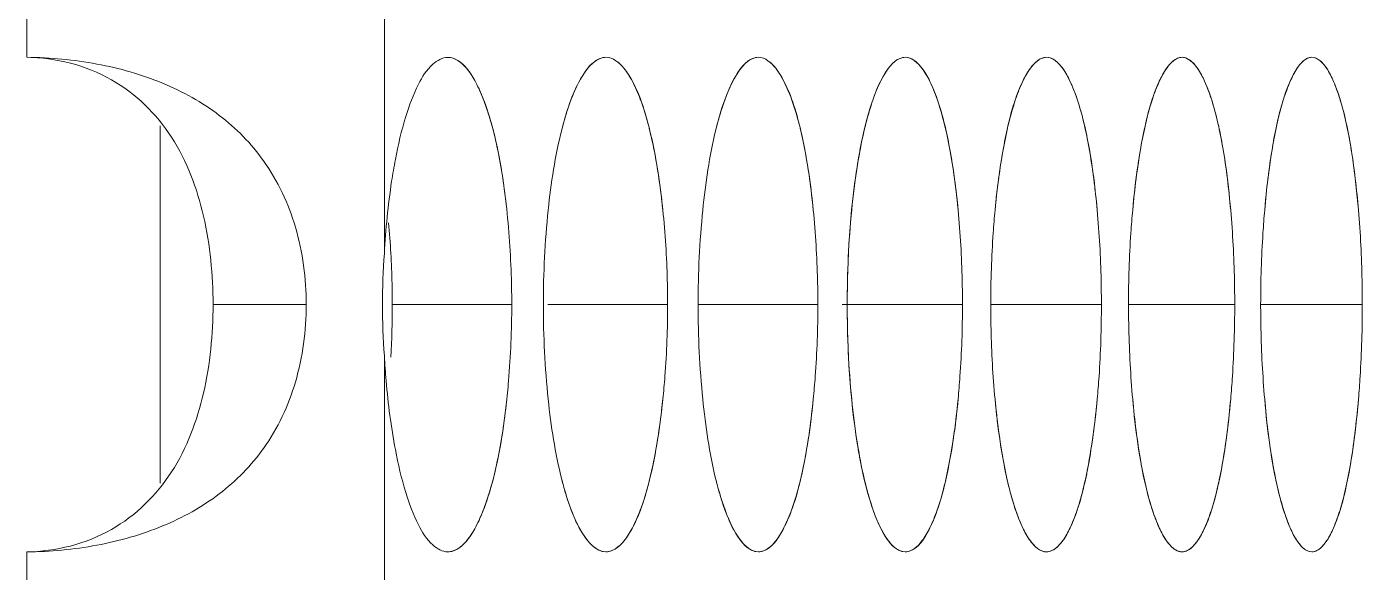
# Model space of a CAD drawing. Header units: millimetres. Extents: x 1177 to 4147, y 93 to 2194.
# Drawn here: x 2891.19 to 2907.4, y 1563.7 to 1570.31 of the extents above; entities that cross this region are included whole.
import ezdxf

# ---------------------------------------------------------------- set-up
doc = ezdxf.new("R2010")
doc.units = ezdxf.units.MM
doc.header["$LTSCALE"] = 0.1
doc.layers.get('0').update_dxf_attribs({"lineweight": 13})
doc.layers.add('标注', color=251, linetype='Continuous', lineweight=9)

msp = doc.modelspace()

# ---------------------------------------------------------------- linework, layer by layer
for p, q in [((2891.191, 1569.943), (2891.191, 1576.933)), ((2891.191, 1569.943), (2891.191, 1576.933)), ((2895.532, 1567.564), (2895.532, 1570.551)), ((2895.532, 1563.335), (2895.532, 1566.322)), ((2891.191, 1556.952), (2891.191, 1563.943)), ((2891.191, 1556.952), (2891.191, 1563.943))]:
    msp.add_line(p, q)
at = {"layer": '标注'}
for p, q in [((2892.81, 1569.11), (2892.81, 1564.775)), ((2892.81, 1569.11), (2892.81, 1564.775)), ((2893.453, 1566.943), (2894.584, 1566.943)), ((2893.453, 1566.943), (2894.584, 1566.943)), ((2895.628, 1566.943), (2897.078, 1566.943)), ((2895.628, 1566.943), (2897.078, 1566.943)), ((2897.516, 1566.943), (2898.97, 1566.943)), ((2897.516, 1566.943), (2898.97, 1566.943)), ((2899.337, 1566.943), (2900.794, 1566.943)), ((2899.337, 1566.943), (2900.794, 1566.943)), ((2901.089, 1566.943), (2902.549, 1566.943)), ((2901.089, 1566.943), (2902.549, 1566.943)), ((2902.892, 1566.943), (2904.235, 1566.943)), ((2902.892, 1566.943), (2904.235, 1566.943)), ((2904.564, 1566.943), (2905.853, 1566.943)), ((2904.564, 1566.943), (2905.853, 1566.943)), ((2906.168, 1566.943), (2907.402, 1566.943)), ((2906.168, 1566.943), (2907.402, 1566.943))]:
    msp.add_line(p, q, dxfattribs=at)
for centre, radius, start, end in [((2904.136, 1566.935), 8.627, 175.8208, 179.9495), ((2904.136, 1566.935), 8.627, 175.8208, 179.9495), ((2904.136, 1566.95), 8.627, 180.0505, 184.1792), ((2904.136, 1566.95), 8.627, 180.0505, 184.1792), ((2884.338, 1566.942), 11.29, 356.7614, 0.0035), ((2884.338, 1566.942), 11.29, 356.7614, 0.0035)]:
    msp.add_arc(centre, radius, start, end, dxfattribs=at)
for points, knots in [([(2894.067, 1568.686), (2893.918, 1568.896), (2893.546, 1569.274), (2892.84, 1569.663), (2892.04, 1569.889), (2891.477, 1569.94), (2891.191, 1569.943)], [0, 0, 0, 0, 0.237278, 0.48061, 0.736199, 1, 1, 1, 1]), ([(2893.453, 1566.943), (2893.453, 1567.303), (2893.385, 1568.009), (2893.02, 1569.006), (2892.252, 1569.762), (2891.545, 1569.939), (2891.191, 1569.943)], [0, 0, 0, 0, 0.257867, 0.504597, 0.746083, 1, 1, 1, 1]), ([(2894.067, 1568.686), (2893.918, 1568.896), (2893.546, 1569.274), (2892.84, 1569.663), (2892.04, 1569.889), (2891.477, 1569.94), (2891.191, 1569.943)], [0, 0, 0, 0, 0.237278, 0.48061, 0.736199, 1, 1, 1, 1]), ([(2893.453, 1566.943), (2893.453, 1567.303), (2893.385, 1568.009), (2893.02, 1569.006), (2892.252, 1569.762), (2891.545, 1569.939), (2891.191, 1569.943)], [0, 0, 0, 0, 0.257867, 0.504597, 0.746083, 1, 1, 1, 1]), ([(2896.304, 1569.942), (2896.237, 1569.942), (2896.078, 1569.849), (2895.918, 1569.584), (2895.77, 1569.19), (2895.699, 1568.878), (2895.666, 1568.702)], [0, 0, 0, 0, 0.138263, 0.343336, 0.632179, 1, 1, 1, 1]), ([(2896.304, 1569.942), (2896.237, 1569.942), (2896.078, 1569.849), (2895.918, 1569.584), (2895.77, 1569.19), (2895.699, 1568.878), (2895.666, 1568.702)], [0, 0, 0, 0, 0.138263, 0.343336, 0.632179, 1, 1, 1, 1]), ([(2897.011, 1568.162), (2896.983, 1568.406), (2896.916, 1568.843), (2896.78, 1569.345), (2896.64, 1569.652), (2896.523, 1569.838), (2896.389, 1569.942), (2896.304, 1569.942)], [0, 0, 0, 0, 0.369087, 0.664261, 0.77961, 0.872651, 1, 1, 1, 1]), ([(2896.542, 1569.795), (2896.525, 1569.817), (2896.463, 1569.888), (2896.37, 1569.942), (2896.304, 1569.942)], [0, 0, 0, 0, 0.303752, 1, 1, 1, 1]), ([(2898.221, 1569.943), (2898.098, 1569.943), (2897.922, 1569.726), (2897.786, 1569.415), (2897.717, 1569.189), (2897.685, 1569.064)], [0, 0, 0, 0, 0.347958, 0.635186, 1, 1, 1, 1]), ([(2898.221, 1569.943), (2898.196, 1569.943), (2898.069, 1569.913), (2897.985, 1569.798), (2897.932, 1569.711)], [0, 0, 0, 0, 0.197833, 1, 1, 1, 1]), ([(2898.912, 1568.09), (2898.886, 1568.344), (2898.822, 1568.798), (2898.692, 1569.321), (2898.553, 1569.641), (2898.439, 1569.831), (2898.306, 1569.943), (2898.221, 1569.943)], [0, 0, 0, 0, 0.371587, 0.6686, 0.783763, 0.876035, 1, 1, 1, 1]), ([(2898.509, 1569.711), (2898.488, 1569.746), (2898.42, 1569.848), (2898.306, 1569.943), (2898.221, 1569.943)], [0, 0, 0, 0, 0.322669, 1, 1, 1, 1]), ([(2900.072, 1569.943), (2899.951, 1569.943), (2899.783, 1569.723), (2899.653, 1569.415), (2899.586, 1569.189), (2899.555, 1569.064)], [0, 0, 0, 0, 0.344008, 0.632418, 1, 1, 1, 1]), ([(2900.072, 1569.943), (2900.048, 1569.943), (2899.923, 1569.913), (2899.844, 1569.797), (2899.794, 1569.711)], [0, 0, 0, 0, 0.195078, 1, 1, 1, 1]), ([(2900.738, 1568.09), (2900.713, 1568.343), (2900.652, 1568.798), (2900.526, 1569.32), (2900.392, 1569.64), (2900.283, 1569.83), (2900.155, 1569.943), (2900.072, 1569.943)], [0, 0, 0, 0, 0.373536, 0.671578, 0.786749, 0.87859, 1, 1, 1, 1]), ([(2900.349, 1569.711), (2900.329, 1569.746), (2900.265, 1569.846), (2900.155, 1569.943), (2900.072, 1569.943)], [0, 0, 0, 0, 0.32596, 1, 1, 1, 1]), ([(2901.855, 1569.943), (2901.737, 1569.943), (2901.575, 1569.72), (2901.451, 1569.415), (2901.345, 1569.039), (2901.262, 1568.591), (2901.175, 1567.884), (2901.15, 1567.326), (2901.15, 1566.943)], [0, 0, 0, 0, 0.111545, 0.206545, 0.328035, 0.473731, 0.638415, 1, 1, 1, 1]), ([(2901.855, 1569.943), (2901.832, 1569.943), (2901.71, 1569.912), (2901.635, 1569.797), (2901.587, 1569.711)], [0, 0, 0, 0, 0.192149, 1, 1, 1, 1]), ([(2902.496, 1568.09), (2902.472, 1568.343), (2902.412, 1568.797), (2902.292, 1569.319), (2902.163, 1569.64), (2902.059, 1569.828), (2901.935, 1569.943), (2901.855, 1569.943)], [0, 0, 0, 0, 0.375478, 0.674554, 0.789741, 0.881162, 1, 1, 1, 1]), ([(2902.104, 1569.741), (2902.086, 1569.772), (2902.027, 1569.86), (2901.928, 1569.943), (2901.855, 1569.943)], [0, 0, 0, 0, 0.323826, 1, 1, 1, 1]), ([(2903.569, 1569.943), (2903.49, 1569.943), (2903.371, 1569.826), (2903.271, 1569.64), (2903.145, 1569.318), (2903.027, 1568.797), (2902.968, 1568.343), (2902.944, 1568.09)], [0, 0, 0, 0, 0.116497, 0.207648, 0.322936, 0.622968, 1, 1, 1, 1]), ([(2903.569, 1569.943), (2903.546, 1569.943), (2903.482, 1569.926), (2903.39, 1569.843), (2903.338, 1569.76), (2903.311, 1569.711)], [0, 0, 0, 0, 0.187277, 0.53264, 1, 1, 1, 1]), ([(2904.184, 1568.09), (2904.161, 1568.343), (2904.104, 1568.797), (2903.989, 1569.318), (2903.865, 1569.64), (2903.766, 1569.826), (2903.647, 1569.943), (2903.569, 1569.943)], [0, 0, 0, 0, 0.377411, 0.677525, 0.792735, 0.883746, 1, 1, 1, 1]), ([(2903.782, 1569.784), (2903.766, 1569.808), (2903.714, 1569.879), (2903.63, 1569.943), (2903.569, 1569.943)], [0, 0, 0, 0, 0.31799, 1, 1, 1, 1]), ([(2905.214, 1569.943), (2905.138, 1569.943), (2905.023, 1569.824), (2904.928, 1569.64), (2904.807, 1569.318), (2904.694, 1568.797), (2904.638, 1568.343), (2904.615, 1568.09)], [0, 0, 0, 0, 0.113909, 0.204659, 0.319975, 0.621044, 1, 1, 1, 1]), ([(2905.214, 1569.943), (2905.192, 1569.943), (2905.13, 1569.926), (2905.042, 1569.842), (2904.993, 1569.76), (2904.967, 1569.711)], [0, 0, 0, 0, 0.184004, 0.528262, 1, 1, 1, 1]), ([(2905.804, 1568.09), (2905.782, 1568.343), (2905.727, 1568.796), (2905.617, 1569.318), (2905.498, 1569.64), (2905.404, 1569.824), (2905.29, 1569.943), (2905.214, 1569.943)], [0, 0, 0, 0, 0.379331, 0.680485, 0.795727, 0.886339, 1, 1, 1, 1]), ([(2905.391, 1569.824), (2905.378, 1569.842), (2905.333, 1569.897), (2905.264, 1569.943), (2905.214, 1569.943)], [0, 0, 0, 0, 0.310426, 1, 1, 1, 1]), ([(2905.804, 1568.09), (2905.772, 1568.456), (2905.71, 1568.958), (2905.546, 1569.533), (2905.448, 1569.746), (2905.391, 1569.824)], [0, 0, 0, 0, 0.613931, 0.838792, 1, 1, 1, 1]), ([(2906.79, 1569.943), (2906.716, 1569.943), (2906.607, 1569.822), (2906.517, 1569.639), (2906.4, 1569.317), (2906.292, 1568.796), (2906.238, 1568.343), (2906.217, 1568.09)], [0, 0, 0, 0, 0.111317, 0.201676, 0.317029, 0.619135, 1, 1, 1, 1]), ([(2906.79, 1569.943), (2906.77, 1569.943), (2906.709, 1569.926), (2906.625, 1569.842), (2906.578, 1569.76), (2906.554, 1569.711)], [0, 0, 0, 0, 0.180528, 0.523661, 1, 1, 1, 1]), ([(2907.355, 1568.09), (2907.334, 1568.343), (2907.281, 1568.796), (2907.176, 1569.317), (2907.062, 1569.639), (2906.973, 1569.822), (2906.864, 1569.943), (2906.79, 1569.943)], [0, 0, 0, 0, 0.381235, 0.683429, 0.79871, 0.888936, 1, 1, 1, 1]), ([(2906.932, 1569.86), (2906.921, 1569.873), (2906.883, 1569.913), (2906.829, 1569.943), (2906.79, 1569.943)], [0, 0, 0, 0, 0.300787, 1, 1, 1, 1]), ([(2907.355, 1568.09), (2907.337, 1568.297), (2907.296, 1568.677), (2907.205, 1569.19), (2907.092, 1569.578), (2906.992, 1569.789), (2906.932, 1569.86)], [0, 0, 0, 0, 0.338668, 0.625811, 0.847843, 1, 1, 1, 1]), ([(2897.011, 1568.162), (2896.972, 1568.502), (2896.897, 1568.972), (2896.712, 1569.513), (2896.604, 1569.717), (2896.542, 1569.795)], [0, 0, 0, 0, 0.599408, 0.827175, 1, 1, 1, 1]), ([(2897.932, 1569.711), (2897.907, 1569.671), (2897.799, 1569.465), (2897.73, 1569.242), (2897.685, 1569.064)], [0, 0, 0, 0, 0.205443, 1, 1, 1, 1]), ([(2898.912, 1568.09), (2898.879, 1568.417), (2898.796, 1568.969), (2898.628, 1569.514), (2898.509, 1569.711)], [0, 0, 0, 0, 0.588138, 1, 1, 1, 1]), ([(2899.794, 1569.711), (2899.77, 1569.67), (2899.665, 1569.464), (2899.599, 1569.242), (2899.555, 1569.064)], [0, 0, 0, 0, 0.204755, 1, 1, 1, 1]), ([(2900.738, 1568.09), (2900.706, 1568.417), (2900.626, 1568.968), (2900.464, 1569.513), (2900.349, 1569.711)], [0, 0, 0, 0, 0.588987, 1, 1, 1, 1]), ([(2901.587, 1569.711), (2901.507, 1569.571), (2901.379, 1569.205), (2901.196, 1568.282), (2901.15, 1567.5), (2901.15, 1566.943)], [0, 0, 0, 0, 0.171591, 0.407652, 1, 1, 1, 1]), ([(2902.496, 1568.09), (2902.464, 1568.427), (2902.401, 1568.894), (2902.247, 1569.442), (2902.156, 1569.656), (2902.104, 1569.741)], [0, 0, 0, 0, 0.594383, 0.823753, 1, 1, 1, 1]), ([(2903.311, 1569.711), (2903.202, 1569.511), (2903.051, 1568.967), (2902.975, 1568.417), (2902.944, 1568.09)], [0, 0, 0, 0, 0.409673, 1, 1, 1, 1]), ([(2904.184, 1568.09), (2904.152, 1568.441), (2904.09, 1568.925), (2903.931, 1569.487), (2903.836, 1569.701), (2903.782, 1569.784)], [0, 0, 0, 0, 0.603559, 0.830818, 1, 1, 1, 1]), ([(2904.967, 1569.711), (2904.862, 1569.51), (2904.717, 1568.966), (2904.644, 1568.417), (2904.615, 1568.09)], [0, 0, 0, 0, 0.408883, 1, 1, 1, 1]), ([(2906.554, 1569.711), (2906.453, 1569.509), (2906.315, 1568.965), (2906.245, 1568.417), (2906.217, 1568.09)], [0, 0, 0, 0, 0.408118, 1, 1, 1, 1]), ([(2897.685, 1569.064), (2897.604, 1568.745), (2897.497, 1568.038), (2897.462, 1567.326), (2897.462, 1566.943)], [0, 0, 0, 0, 0.462235, 1, 1, 1, 1]), ([(2897.685, 1569.064), (2897.604, 1568.745), (2897.497, 1568.038), (2897.462, 1567.326), (2897.462, 1566.943)], [0, 0, 0, 0, 0.462235, 1, 1, 1, 1]), ([(2899.555, 1569.064), (2899.477, 1568.744), (2899.375, 1568.037), (2899.34, 1567.326), (2899.34, 1566.943)], [0, 0, 0, 0, 0.462016, 1, 1, 1, 1]), ([(2899.555, 1569.064), (2899.477, 1568.744), (2899.375, 1568.037), (2899.34, 1567.326), (2899.34, 1566.943)], [0, 0, 0, 0, 0.462016, 1, 1, 1, 1]), ([(2894.584, 1566.943), (2894.584, 1567.259), (2894.504, 1567.877), (2894.239, 1568.444), (2894.067, 1568.686)], [0, 0, 0, 0, 0.515812, 1, 1, 1, 1]), ([(2894.584, 1566.943), (2894.584, 1567.259), (2894.504, 1567.877), (2894.239, 1568.444), (2894.067, 1568.686)], [0, 0, 0, 0, 0.515812, 1, 1, 1, 1]), ([(2895.666, 1568.702), (2895.649, 1568.615), (2895.585, 1568.238), (2895.548, 1567.857), (2895.532, 1567.564)], [0, 0, 0, 0, 0.233018, 1, 1, 1, 1]), ([(2895.666, 1568.702), (2895.649, 1568.615), (2895.585, 1568.238), (2895.548, 1567.857), (2895.532, 1567.564)], [0, 0, 0, 0, 0.233018, 1, 1, 1, 1]), ([(2897.078, 1566.943), (2897.078, 1567.047), (2897.072, 1567.454), (2897.045, 1567.861), (2897.011, 1568.162)], [0, 0, 0, 0, 0.256515, 1, 1, 1, 1]), ([(2897.078, 1566.943), (2897.078, 1567.047), (2897.072, 1567.454), (2897.045, 1567.861), (2897.011, 1568.162)], [0, 0, 0, 0, 0.256515, 1, 1, 1, 1]), ([(2898.97, 1566.943), (2898.97, 1567.041), (2898.965, 1567.424), (2898.942, 1567.807), (2898.912, 1568.09)], [0, 0, 0, 0, 0.255777, 1, 1, 1, 1]), ([(2898.97, 1566.943), (2898.97, 1567.041), (2898.965, 1567.424), (2898.942, 1567.807), (2898.912, 1568.09)], [0, 0, 0, 0, 0.255777, 1, 1, 1, 1]), ([(2900.794, 1566.943), (2900.794, 1567.041), (2900.789, 1567.424), (2900.766, 1567.807), (2900.738, 1568.09)], [0, 0, 0, 0, 0.255803, 1, 1, 1, 1]), ([(2900.794, 1566.943), (2900.794, 1567.041), (2900.789, 1567.424), (2900.766, 1567.807), (2900.738, 1568.09)], [0, 0, 0, 0, 0.255803, 1, 1, 1, 1]), ([(2902.549, 1566.943), (2902.549, 1567.041), (2902.544, 1567.424), (2902.523, 1567.806), (2902.496, 1568.09)], [0, 0, 0, 0, 0.255828, 1, 1, 1, 1]), ([(2902.549, 1566.943), (2902.549, 1567.041), (2902.544, 1567.424), (2902.523, 1567.806), (2902.496, 1568.09)], [0, 0, 0, 0, 0.255828, 1, 1, 1, 1]), ([(2902.944, 1568.09), (2902.936, 1567.998), (2902.905, 1567.616), (2902.892, 1567.233), (2902.892, 1566.943)], [0, 0, 0, 0, 0.242063, 1, 1, 1, 1]), ([(2902.944, 1568.09), (2902.936, 1567.998), (2902.905, 1567.616), (2902.892, 1567.233), (2902.892, 1566.943)], [0, 0, 0, 0, 0.242063, 1, 1, 1, 1]), ([(2904.235, 1566.943), (2904.235, 1567.041), (2904.231, 1567.424), (2904.21, 1567.806), (2904.184, 1568.09)], [0, 0, 0, 0, 0.255852, 1, 1, 1, 1]), ([(2904.235, 1566.943), (2904.235, 1567.041), (2904.231, 1567.424), (2904.21, 1567.806), (2904.184, 1568.09)], [0, 0, 0, 0, 0.255852, 1, 1, 1, 1]), ([(2904.615, 1568.09), (2904.606, 1567.998), (2904.577, 1567.616), (2904.564, 1567.233), (2904.564, 1566.943)], [0, 0, 0, 0, 0.242024, 1, 1, 1, 1]), ([(2904.615, 1568.09), (2904.606, 1567.998), (2904.577, 1567.616), (2904.564, 1567.233), (2904.564, 1566.943)], [0, 0, 0, 0, 0.242024, 1, 1, 1, 1]), ([(2905.853, 1566.943), (2905.853, 1567.041), (2905.849, 1567.424), (2905.829, 1567.806), (2905.804, 1568.09)], [0, 0, 0, 0, 0.255875, 1, 1, 1, 1]), ([(2905.853, 1566.943), (2905.853, 1567.041), (2905.849, 1567.424), (2905.829, 1567.806), (2905.804, 1568.09)], [0, 0, 0, 0, 0.255875, 1, 1, 1, 1]), ([(2906.217, 1568.09), (2906.209, 1567.998), (2906.18, 1567.616), (2906.168, 1567.233), (2906.168, 1566.943)], [0, 0, 0, 0, 0.241986, 1, 1, 1, 1]), ([(2906.217, 1568.09), (2906.209, 1567.998), (2906.18, 1567.616), (2906.168, 1567.233), (2906.168, 1566.943)], [0, 0, 0, 0, 0.241986, 1, 1, 1, 1]), ([(2907.402, 1566.943), (2907.402, 1567.041), (2907.398, 1567.424), (2907.379, 1567.806), (2907.355, 1568.09)], [0, 0, 0, 0, 0.255897, 1, 1, 1, 1]), ([(2907.402, 1566.943), (2907.402, 1567.041), (2907.398, 1567.424), (2907.379, 1567.806), (2907.355, 1568.09)], [0, 0, 0, 0, 0.255897, 1, 1, 1, 1]), ([(2895.628, 1566.943), (2895.628, 1567.027), (2895.624, 1567.358), (2895.606, 1567.689), (2895.584, 1567.935)], [0, 0, 0, 0, 0.254236, 1, 1, 1, 1]), ([(2895.628, 1566.943), (2895.628, 1567.027), (2895.624, 1567.358), (2895.606, 1567.689), (2895.584, 1567.935)], [0, 0, 0, 0, 0.254236, 1, 1, 1, 1]), ([(2891.191, 1563.943), (2891.545, 1563.947), (2892.252, 1564.124), (2893.02, 1564.88), (2893.385, 1565.877), (2893.453, 1566.583), (2893.453, 1566.943)], [0, 0, 0, 0, 0.253917, 0.495403, 0.742133, 1, 1, 1, 1]), ([(2891.191, 1563.943), (2891.545, 1563.947), (2892.252, 1564.124), (2893.02, 1564.88), (2893.385, 1565.877), (2893.453, 1566.583), (2893.453, 1566.943)], [0, 0, 0, 0, 0.253917, 0.495403, 0.742133, 1, 1, 1, 1]), ([(2894.067, 1565.199), (2894.239, 1565.441), (2894.504, 1566.009), (2894.584, 1566.626), (2894.584, 1566.943)], [0, 0, 0, 0, 0.484188, 1, 1, 1, 1]), ([(2894.067, 1565.199), (2894.239, 1565.441), (2894.504, 1566.009), (2894.584, 1566.626), (2894.584, 1566.943)], [0, 0, 0, 0, 0.484188, 1, 1, 1, 1]), ([(2897.011, 1565.724), (2897.022, 1565.822), (2897.061, 1566.227), (2897.078, 1566.634), (2897.078, 1566.943)], [0, 0, 0, 0, 0.241125, 1, 1, 1, 1]), ([(2897.011, 1565.724), (2897.022, 1565.822), (2897.061, 1566.227), (2897.078, 1566.634), (2897.078, 1566.943)], [0, 0, 0, 0, 0.241125, 1, 1, 1, 1]), ([(2897.462, 1566.943), (2897.462, 1566.56), (2897.497, 1565.848), (2897.604, 1565.141), (2897.685, 1564.822)], [0, 0, 0, 0, 0.537765, 1, 1, 1, 1]), ([(2897.462, 1566.943), (2897.462, 1566.56), (2897.497, 1565.848), (2897.604, 1565.141), (2897.685, 1564.822)], [0, 0, 0, 0, 0.537765, 1, 1, 1, 1]), ([(2898.912, 1565.796), (2898.922, 1565.888), (2898.956, 1566.269), (2898.97, 1566.653), (2898.97, 1566.943)], [0, 0, 0, 0, 0.242158, 1, 1, 1, 1]), ([(2898.912, 1565.796), (2898.922, 1565.888), (2898.956, 1566.269), (2898.97, 1566.653), (2898.97, 1566.943)], [0, 0, 0, 0, 0.242158, 1, 1, 1, 1]), ([(2899.34, 1566.943), (2899.34, 1566.56), (2899.375, 1565.848), (2899.477, 1565.142), (2899.555, 1564.822)], [0, 0, 0, 0, 0.537984, 1, 1, 1, 1]), ([(2899.34, 1566.943), (2899.34, 1566.56), (2899.375, 1565.848), (2899.477, 1565.142), (2899.555, 1564.822)], [0, 0, 0, 0, 0.537984, 1, 1, 1, 1]), ([(2900.738, 1565.796), (2900.747, 1565.888), (2900.78, 1566.269), (2900.794, 1566.653), (2900.794, 1566.943)], [0, 0, 0, 0, 0.242115, 1, 1, 1, 1]), ([(2900.738, 1565.796), (2900.747, 1565.888), (2900.78, 1566.269), (2900.794, 1566.653), (2900.794, 1566.943)], [0, 0, 0, 0, 0.242115, 1, 1, 1, 1]), ([(2901.15, 1566.943), (2901.15, 1566.381), (2901.197, 1565.593), (2901.383, 1564.666), (2901.513, 1564.301), (2901.594, 1564.162)], [0, 0, 0, 0, 0.594289, 0.829953, 1, 1, 1, 1]), ([(2901.15, 1566.943), (2901.15, 1566.56), (2901.175, 1566.002), (2901.262, 1565.295), (2901.345, 1564.847), (2901.451, 1564.471), (2901.575, 1564.166), (2901.737, 1563.943), (2901.855, 1563.943)], [0, 0, 0, 0, 0.361585, 0.526269, 0.671965, 0.793455, 0.888455, 1, 1, 1, 1]), ([(2902.496, 1565.796), (2902.504, 1565.888), (2902.536, 1566.27), (2902.549, 1566.653), (2902.549, 1566.943)], [0, 0, 0, 0, 0.242073, 1, 1, 1, 1]), ([(2902.496, 1565.796), (2902.504, 1565.888), (2902.536, 1566.27), (2902.549, 1566.653), (2902.549, 1566.943)], [0, 0, 0, 0, 0.242073, 1, 1, 1, 1]), ([(2902.892, 1566.943), (2902.892, 1566.845), (2902.896, 1566.462), (2902.917, 1566.079), (2902.944, 1565.796)], [0, 0, 0, 0, 0.255833, 1, 1, 1, 1]), ([(2902.892, 1566.943), (2902.892, 1566.845), (2902.896, 1566.462), (2902.917, 1566.079), (2902.944, 1565.796)], [0, 0, 0, 0, 0.255833, 1, 1, 1, 1]), ([(2904.184, 1565.796), (2904.193, 1565.888), (2904.223, 1566.27), (2904.235, 1566.653), (2904.235, 1566.943)], [0, 0, 0, 0, 0.242033, 1, 1, 1, 1]), ([(2904.184, 1565.796), (2904.193, 1565.888), (2904.223, 1566.27), (2904.235, 1566.653), (2904.235, 1566.943)], [0, 0, 0, 0, 0.242033, 1, 1, 1, 1]), ([(2904.564, 1566.943), (2904.564, 1566.845), (2904.569, 1566.462), (2904.589, 1566.079), (2904.615, 1565.796)], [0, 0, 0, 0, 0.255857, 1, 1, 1, 1]), ([(2904.564, 1566.943), (2904.564, 1566.845), (2904.569, 1566.462), (2904.589, 1566.079), (2904.615, 1565.796)], [0, 0, 0, 0, 0.255857, 1, 1, 1, 1]), ([(2905.804, 1565.796), (2905.812, 1565.888), (2905.841, 1566.27), (2905.853, 1566.653), (2905.853, 1566.943)], [0, 0, 0, 0, 0.241995, 1, 1, 1, 1]), ([(2905.804, 1565.796), (2905.812, 1565.888), (2905.841, 1566.27), (2905.853, 1566.653), (2905.853, 1566.943)], [0, 0, 0, 0, 0.241995, 1, 1, 1, 1]), ([(2906.168, 1566.943), (2906.168, 1566.845), (2906.172, 1566.462), (2906.192, 1566.079), (2906.217, 1565.796)], [0, 0, 0, 0, 0.25588, 1, 1, 1, 1]), ([(2906.168, 1566.943), (2906.168, 1566.845), (2906.172, 1566.462), (2906.192, 1566.079), (2906.217, 1565.796)], [0, 0, 0, 0, 0.25588, 1, 1, 1, 1]), ([(2907.355, 1565.796), (2907.363, 1565.888), (2907.39, 1566.27), (2907.402, 1566.653), (2907.402, 1566.943)], [0, 0, 0, 0, 0.241958, 1, 1, 1, 1]), ([(2907.355, 1565.796), (2907.363, 1565.888), (2907.39, 1566.27), (2907.402, 1566.653), (2907.402, 1566.943)], [0, 0, 0, 0, 0.241958, 1, 1, 1, 1]), ([(2895.532, 1566.322), (2895.538, 1566.221), (2895.565, 1565.839), (2895.613, 1565.459), (2895.666, 1565.183)], [0, 0, 0, 0, 0.264818, 1, 1, 1, 1]), ([(2895.532, 1566.322), (2895.538, 1566.221), (2895.565, 1565.839), (2895.613, 1565.459), (2895.666, 1565.183)], [0, 0, 0, 0, 0.264818, 1, 1, 1, 1]), ([(2898.221, 1563.943), (2898.306, 1563.943), (2898.439, 1564.054), (2898.553, 1564.245), (2898.692, 1564.565), (2898.822, 1565.088), (2898.886, 1565.542), (2898.912, 1565.796)], [0, 0, 0, 0, 0.123965, 0.216237, 0.3314, 0.628413, 1, 1, 1, 1]), ([(2898.509, 1564.175), (2898.628, 1564.372), (2898.796, 1564.916), (2898.879, 1565.468), (2898.912, 1565.796)], [0, 0, 0, 0, 0.411862, 1, 1, 1, 1]), ([(2900.072, 1563.943), (2900.155, 1563.943), (2900.283, 1564.056), (2900.392, 1564.245), (2900.526, 1564.566), (2900.652, 1565.088), (2900.713, 1565.542), (2900.738, 1565.796)], [0, 0, 0, 0, 0.12141, 0.213251, 0.328422, 0.626464, 1, 1, 1, 1]), ([(2900.349, 1564.175), (2900.464, 1564.373), (2900.626, 1564.918), (2900.706, 1565.469), (2900.738, 1565.796)], [0, 0, 0, 0, 0.411013, 1, 1, 1, 1]), ([(2901.855, 1563.943), (2901.935, 1563.943), (2902.059, 1564.058), (2902.163, 1564.246), (2902.292, 1564.567), (2902.412, 1565.089), (2902.472, 1565.542), (2902.496, 1565.796)], [0, 0, 0, 0, 0.118838, 0.210259, 0.325446, 0.624522, 1, 1, 1, 1]), ([(2902.121, 1564.175), (2902.233, 1564.374), (2902.388, 1564.919), (2902.465, 1565.469), (2902.496, 1565.796)], [0, 0, 0, 0, 0.410186, 1, 1, 1, 1]), ([(2902.944, 1565.796), (2902.977, 1565.45), (2903.04, 1564.973), (2903.198, 1564.416), (2903.291, 1564.202), (2903.344, 1564.118)], [0, 0, 0, 0, 0.599914, 0.828052, 1, 1, 1, 1]), ([(2902.944, 1565.796), (2902.968, 1565.542), (2903.027, 1565.089), (2903.145, 1564.567), (2903.271, 1564.246), (2903.371, 1564.06), (2903.49, 1563.943), (2903.569, 1563.943)], [0, 0, 0, 0, 0.377032, 0.677064, 0.792352, 0.883503, 1, 1, 1, 1]), ([(2903.569, 1563.943), (2903.647, 1563.943), (2903.766, 1564.06), (2903.865, 1564.246), (2903.989, 1564.568), (2904.104, 1565.089), (2904.161, 1565.543), (2904.184, 1565.796)], [0, 0, 0, 0, 0.116254, 0.207265, 0.322475, 0.622589, 1, 1, 1, 1]), ([(2903.825, 1564.175), (2903.932, 1564.375), (2904.08, 1564.92), (2904.154, 1565.469), (2904.184, 1565.796)], [0, 0, 0, 0, 0.409381, 1, 1, 1, 1]), ([(2904.615, 1565.796), (2904.647, 1565.435), (2904.71, 1564.94), (2904.873, 1564.37), (2904.97, 1564.157), (2905.026, 1564.077)], [0, 0, 0, 0, 0.60993, 0.835766, 1, 1, 1, 1]), ([(2904.615, 1565.796), (2904.638, 1565.543), (2904.694, 1565.089), (2904.807, 1564.568), (2904.928, 1564.246), (2905.023, 1564.062), (2905.138, 1563.943), (2905.214, 1563.943)], [0, 0, 0, 0, 0.378956, 0.680025, 0.795341, 0.886091, 1, 1, 1, 1]), ([(2905.214, 1563.943), (2905.29, 1563.943), (2905.404, 1564.062), (2905.498, 1564.246), (2905.617, 1564.568), (2905.727, 1565.089), (2905.782, 1565.543), (2905.804, 1565.796)], [0, 0, 0, 0, 0.113661, 0.204273, 0.319515, 0.620669, 1, 1, 1, 1]), ([(2905.46, 1564.175), (2905.563, 1564.376), (2905.705, 1564.921), (2905.775, 1565.469), (2905.804, 1565.796)], [0, 0, 0, 0, 0.4086, 1, 1, 1, 1]), ([(2906.217, 1565.796), (2906.249, 1565.42), (2906.312, 1564.907), (2906.48, 1564.325), (2906.579, 1564.113), (2906.638, 1564.039)], [0, 0, 0, 0, 0.621267, 0.84448, 1, 1, 1, 1]), ([(2906.217, 1565.796), (2906.238, 1565.543), (2906.292, 1565.09), (2906.4, 1564.569), (2906.517, 1564.246), (2906.607, 1564.064), (2906.716, 1563.943), (2906.79, 1563.943)], [0, 0, 0, 0, 0.380865, 0.682971, 0.798324, 0.888683, 1, 1, 1, 1]), ([(2906.79, 1563.943), (2906.864, 1563.943), (2906.973, 1564.064), (2907.062, 1564.246), (2907.176, 1564.569), (2907.281, 1565.09), (2907.334, 1565.543), (2907.355, 1565.796)], [0, 0, 0, 0, 0.111064, 0.20129, 0.316571, 0.618765, 1, 1, 1, 1]), ([(2907.025, 1564.175), (2907.125, 1564.377), (2907.26, 1564.922), (2907.327, 1565.469), (2907.355, 1565.796)], [0, 0, 0, 0, 0.407843, 1, 1, 1, 1]), ([(2896.304, 1563.943), (2896.389, 1563.943), (2896.523, 1564.048), (2896.64, 1564.233), (2896.78, 1564.54), (2896.916, 1565.043), (2896.983, 1565.48), (2897.011, 1565.724)], [0, 0, 0, 0, 0.127349, 0.22039, 0.335739, 0.630913, 1, 1, 1, 1]), ([(2896.542, 1564.091), (2896.604, 1564.169), (2896.712, 1564.373), (2896.897, 1564.914), (2896.972, 1565.384), (2897.011, 1565.724)], [0, 0, 0, 0, 0.172825, 0.400592, 1, 1, 1, 1]), ([(2891.191, 1563.943), (2891.477, 1563.945), (2892.04, 1563.997), (2892.84, 1564.223), (2893.546, 1564.612), (2893.918, 1564.99), (2894.067, 1565.199)], [0, 0, 0, 0, 0.263801, 0.51939, 0.762722, 1, 1, 1, 1]), ([(2891.191, 1563.943), (2891.477, 1563.945), (2892.04, 1563.997), (2892.84, 1564.223), (2893.546, 1564.612), (2893.918, 1564.99), (2894.067, 1565.199)], [0, 0, 0, 0, 0.263801, 0.51939, 0.762722, 1, 1, 1, 1]), ([(2895.666, 1565.183), (2895.699, 1565.008), (2895.77, 1564.696), (2895.918, 1564.302), (2896.078, 1564.037), (2896.237, 1563.943), (2896.304, 1563.943)], [0, 0, 0, 0, 0.367821, 0.656664, 0.861737, 1, 1, 1, 1]), ([(2895.666, 1565.183), (2895.699, 1565.008), (2895.77, 1564.696), (2895.918, 1564.302), (2896.078, 1564.037), (2896.237, 1563.943), (2896.304, 1563.943)], [0, 0, 0, 0, 0.367821, 0.656664, 0.861737, 1, 1, 1, 1]), ([(2897.685, 1564.822), (2897.702, 1564.756), (2897.764, 1564.534), (2897.847, 1564.314), (2897.932, 1564.175)], [0, 0, 0, 0, 0.294624, 1, 1, 1, 1]), ([(2897.685, 1564.822), (2897.717, 1564.697), (2897.786, 1564.471), (2897.922, 1564.16), (2898.098, 1563.943), (2898.221, 1563.943)], [0, 0, 0, 0, 0.364814, 0.652042, 1, 1, 1, 1]), ([(2899.555, 1564.822), (2899.572, 1564.756), (2899.632, 1564.534), (2899.711, 1564.315), (2899.794, 1564.175)], [0, 0, 0, 0, 0.295217, 1, 1, 1, 1]), ([(2899.555, 1564.822), (2899.586, 1564.697), (2899.653, 1564.471), (2899.783, 1564.163), (2899.951, 1563.943), (2900.072, 1563.943)], [0, 0, 0, 0, 0.367582, 0.655992, 1, 1, 1, 1]), ([(2897.932, 1564.175), (2897.953, 1564.14), (2898.022, 1564.038), (2898.136, 1563.943), (2898.221, 1563.943)], [0, 0, 0, 0, 0.32265, 1, 1, 1, 1]), ([(2898.221, 1563.943), (2898.246, 1563.943), (2898.373, 1563.972), (2898.456, 1564.088), (2898.509, 1564.175)], [0, 0, 0, 0, 0.19816, 1, 1, 1, 1]), ([(2899.794, 1564.175), (2899.814, 1564.14), (2899.879, 1564.04), (2899.989, 1563.943), (2900.072, 1563.943)], [0, 0, 0, 0, 0.325919, 1, 1, 1, 1]), ([(2900.072, 1563.943), (2900.096, 1563.943), (2900.221, 1563.973), (2900.299, 1564.089), (2900.349, 1564.175)], [0, 0, 0, 0, 0.195393, 1, 1, 1, 1]), ([(2901.594, 1564.162), (2901.613, 1564.129), (2901.674, 1564.035), (2901.777, 1563.943), (2901.855, 1563.943)], [0, 0, 0, 0, 0.327099, 1, 1, 1, 1]), ([(2901.855, 1563.943), (2901.878, 1563.943), (2902, 1563.974), (2902.074, 1564.089), (2902.121, 1564.175)], [0, 0, 0, 0, 0.19245, 1, 1, 1, 1]), ([(2903.569, 1563.943), (2903.591, 1563.943), (2903.655, 1563.959), (2903.747, 1564.043), (2903.798, 1564.125), (2903.825, 1564.175)], [0, 0, 0, 0, 0.187539, 0.532699, 1, 1, 1, 1]), ([(2905.214, 1563.943), (2905.236, 1563.943), (2905.298, 1563.96), (2905.385, 1564.043), (2905.434, 1564.126), (2905.46, 1564.175)], [0, 0, 0, 0, 0.18425, 0.528295, 1, 1, 1, 1]), ([(2906.79, 1563.943), (2906.811, 1563.943), (2906.871, 1563.96), (2906.954, 1564.044), (2907.001, 1564.126), (2907.025, 1564.175)], [0, 0, 0, 0, 0.180756, 0.523667, 1, 1, 1, 1]), ([(2896.304, 1563.943), (2896.325, 1563.943), (2896.421, 1563.959), (2896.496, 1564.032), (2896.542, 1564.091)], [0, 0, 0, 0, 0.213946, 1, 1, 1, 1]), ([(2903.344, 1564.118), (2903.361, 1564.092), (2903.415, 1564.014), (2903.503, 1563.943), (2903.569, 1563.943)], [0, 0, 0, 0, 0.321831, 1, 1, 1, 1]), ([(2905.026, 1564.077), (2905.04, 1564.057), (2905.087, 1563.996), (2905.16, 1563.943), (2905.214, 1563.943)], [0, 0, 0, 0, 0.31493, 1, 1, 1, 1]), ([(2906.638, 1564.039), (2906.649, 1564.024), (2906.689, 1563.979), (2906.748, 1563.943), (2906.79, 1563.943)], [0, 0, 0, 0, 0.306013, 1, 1, 1, 1])]:
    msp.add_open_spline(points, degree=3, knots=knots, dxfattribs=at)

doc.saveas('drawing.dxf')
